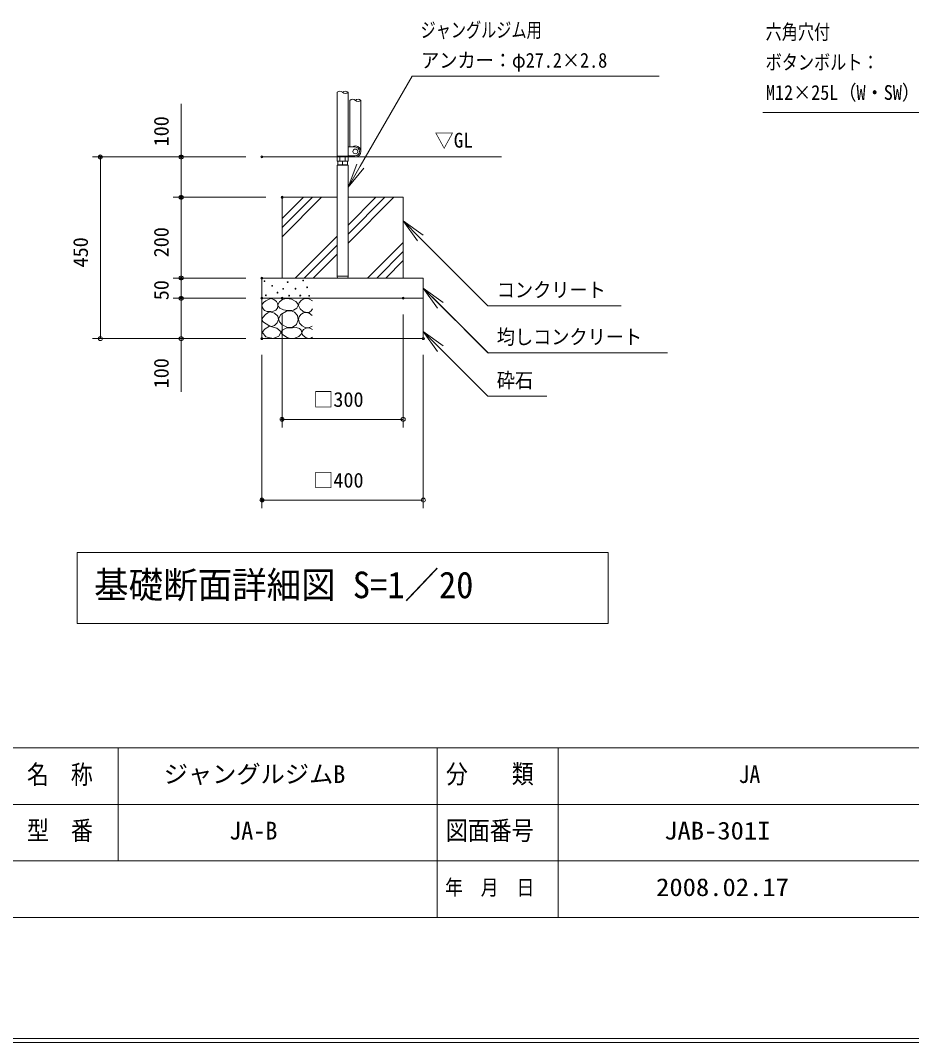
# Model space of a CAD drawing. Units: millimetres, scale not verified, with parts at other scales. Extents: x 0 to 420, y 0 to 297.
# Drawn here: x 216.1 to 326.5, y -0.2 to 126.3 of the extents above; entities that cross this region are included whole.
import ezdxf
from ezdxf.enums import TextEntityAlignment as Align

# ---------------------------------------------------------------- set-up
doc = ezdxf.new("R2010")
doc.units = ezdxf.units.MM
doc.header["$LTSCALE"] = 0.5
doc.header["$PDMODE"] = 32
doc.header["$PDSIZE"] = 0.25
for name, color, linetype, lineweight in [('DEFPOINTS_3', 7, 'Continuous', 0), ('LY_2', 7, 'Continuous', 0), ('LY_5', 7, 'Continuous', 0), ('LY_6', 7, 'Continuous', 0)]:
    doc.layers.add(name, color=color, linetype=linetype, lineweight=lineweight)
doc.layers.add('LY_4', color=7, linetype='Continuous')
doc.styles.add('ＭＳ ゴシック', font='')
doc.styles.get('ＭＳ ゴシック').set_extended_font_data('MS Gothic')

# ---------------------------------------------------------------- blocks, each defined once
blk = doc.blocks.new('-001-MS_2')
at = {"color": 7, "linetype": 'Continuous', "lineweight": 0}
for p, q in [((3.92, 89.34), (0.27, 83.88)), ((0.27, 83.88), (1.28, 76.29)), ((1.28, 76.29), (6.29, 69.94)), ((9.77, 93.38), (3.92, 89.34)), ((15.99, 96.86), (9.77, 93.38)), ((22.45, 99.4), (15.99, 96.86)), ((29.91, 96.94), (22.45, 99.4)), ((36.07, 92.11), (29.91, 96.94)), ((39.03, 87.18), (36.07, 92.11)), ((38.56, 75.54), (39.88, 81.98)), ((39.88, 81.98), (39.03, 87.18)), ((43.36, 91), (39.71, 84.09)), ((39.71, 84.09), (40.58, 80.12)), ((40.58, 80.12), (44.3, 75.71)), ((51.33, 96.79), (43.36, 91)), ((56.97, 98.88), (51.33, 96.79)), ((61.87, 99.49), (56.97, 98.88)), ((73.64, 97.86), (61.87, 99.49)), ((84.31, 91.65), (73.64, 97.86)), ((89.01, 86.31), (84.31, 91.65)), ((86.23, 75.46), (89.98, 81.65)), ((89.98, 81.65), (89.01, 86.31)), ((92.65, 88.94), (90.78, 82.21)), ((90.78, 82.21), (94.45, 73.44)), ((97.12, 94.25), (92.65, 88.94)), ((102.27, 97.95), (97.12, 94.25)), ((107.89, 99.64), (102.27, 97.95)), ((116.57, 98.15), (107.89, 99.64)), ((125, 93.3), (116.57, 98.15)), ((2.69, 52.66), (0.27, 45.85)), ((9.14, 59.48), (2.69, 52.66)), ((6.29, 69.94), (13.15, 67.35)), ((14.58, 63.66), (9.14, 59.48)), ((13.15, 67.35), (20.86, 67.08)), ((19.91, 66.45), (14.58, 63.66)), ((31.08, 63.24), (19.91, 66.45)), ((20.86, 67.08), (28.48, 67.69)), ((28.48, 67.69), (34.81, 70.25)), ((39.24, 55.99), (31.08, 63.24)), ((34.81, 70.25), (38.56, 75.54)), ((40.76, 47.48), (39.24, 55.99)), ((47.31, 59.54), (41.33, 48.68)), ((44.3, 75.71), (53.79, 70.93)), ((61.06, 67.6), (47.31, 59.54)), ((53.79, 70.93), (63.76, 69.49)), ((72.24, 68.87), (61.06, 67.6)), ((63.76, 69.49), (71.12, 69.32)), ((71.12, 69.32), (78.63, 70.84)), ((81.06, 65.44), (72.24, 68.87)), ((78.63, 70.84), (86.23, 75.46)), ((87.97, 57.29), (81.06, 65.44)), ((90.25, 46.52), (87.97, 57.29)), ((92.41, 54.25), (90.78, 47.04)), ((96.8, 60.03), (92.41, 54.25)), ((94.45, 73.44), (102.5, 67)), ((102.77, 63.87), (96.8, 60.03)), ((102.5, 67), (110.8, 64.62)), ((109.47, 65.1), (102.77, 63.87)), ((117.54, 62.64), (109.47, 65.1)), ((110.8, 64.62), (118.03, 65.73)), ((124.68, 57.18), (117.54, 62.64)), ((118.03, 65.73), (122.08, 69.11)), ((122.08, 69.11), (125, 73.65)), ((0.27, 45.85), (3.9, 41.03)), ((3.9, 41.03), (10.41, 36.67)), ((19.09, 30.52), (7.78, 24.5)), ((10.41, 36.67), (17.05, 32.38)), ((17.05, 32.38), (23.72, 30.33)), ((36.88, 25.89), (19.09, 30.52)), ((23.72, 30.33), (31.36, 32.78)), ((31.36, 32.78), (37.66, 39.2)), ((47.66, 16.78), (36.88, 25.89)), ((37.66, 39.2), (40.76, 47.48)), ((41.33, 48.68), (43.97, 41.48)), ((43.97, 41.48), (49.17, 35.16)), ((49.17, 35.16), (61.76, 28.31)), ((60.52, 25.56), (51.59, 21.5)), ((68.66, 27), (60.52, 25.56)), ((61.76, 28.31), (75.12, 27.32)), ((76.2, 26.37), (68.66, 27)), ((75.12, 27.32), (85.4, 34.78)), ((85.1, 27.83), (76.2, 26.37)), ((93.5, 25.29), (85.1, 27.83)), ((85.4, 34.78), (90.25, 46.52)), ((90.78, 47.04), (93.44, 38.43)), ((93.44, 38.43), (99.65, 31.51)), ((99.65, 31.51), (107.29, 27.64)), ((111.69, 26.76), (102.98, 22.43)), ((107.29, 27.64), (114.86, 26.76)), ((118.98, 25.96), (111.69, 26.76)), ((114.86, 26.76), (120.01, 28.2)), ((125, 22.64), (118.98, 25.96)), ((120.01, 28.2), (124.68, 30.88)), ((7.78, 24.5), (0.96, 15.68)), ((0.96, 15.68), (9.45, 4.41)), ((9.45, 4.41), (27.89, 0.3)), ((27.89, 0.3), (42.24, 6.41)), ((42.24, 6.41), (47.66, 16.78)), ((51.59, 21.5), (47.28, 16.1)), ((47.28, 16.1), (49.96, 11.42)), ((49.96, 11.42), (55.93, 6.91)), ((55.93, 6.91), (62.4, 3.07)), ((62.4, 3.07), (69.71, 0.69)), ((69.71, 0.69), (81.56, 0.93)), ((81.56, 0.93), (91.88, 5.02)), ((91.88, 5.02), (96.58, 9.83)), ((97.57, 20.71), (93.5, 25.29)), ((96.58, 9.83), (98.63, 15.56)), ((98.63, 15.56), (97.57, 20.71)), ((102.98, 22.43), (98.7, 15.67)), ((98.7, 15.67), (99.31, 12)), ((99.31, 12), (102.19, 7.75)), ((102.19, 7.75), (109.35, 2.28)), ((109.35, 2.28), (116.76, 0.46)), ((116.76, 0.46), (121.06, 1.51)), ((121.06, 1.51), (125, 3.63))]:
    blk.add_line(p, q, dxfattribs=at)
for centre in [(6.61, 142.18), (25.62, 130.77), (63.96, 139.96), (102.42, 144.09), (112.42, 127.06), (9.77, 107.32), (38.61, 113.98), (52.55, 123.48), (67.44, 106.37), (83.5, 123.55), (95.12, 106.52), (117.28, 105.98)]:
    blk.add_circle(centre, 1, dxfattribs=at)
blk = doc.blocks.new('-012-_DOTBLANK')
at = {"color": 7, "linetype": 'Continuous', "lineweight": 0}
blk.add_line((-0.5, 0), (-1, 0), dxfattribs=at)
blk.add_circle((0, 0), 0.5, dxfattribs=at)
blk = doc.blocks.new('-002-_U2')
at = {"color": 7, "linetype": 'Continuous', "lineweight": 0}
for p, q in [((-1, 0.1667), (0, 0)), ((0, 0), (-1, 0)), ((-1, -0.1667), (0, 0))]:
    blk.add_line(p, q, dxfattribs=at)

msp = doc.modelspace()

# ---------------------------------------------------------------- linework, layer by layer
at = {"layer": 'DEFPOINTS_3'}
msp.add_line((0.25, 0.2414), (420.25, 0.2414), dxfattribs=at)
at = {"layer": 'LY_2'}
for p, q in [((17.75, 36.2414), (402.75, 36.2414)), ((228.25, 36.2414), (228.25, 22.2414)), ((267.75, 36.2414), (267.75, 15.2414)), ((282.75, 36.2414), (282.75, 15.2414)), ((215.25, 29.2414), (332.75, 29.2414)), ((160.25, 22.2414), (402.75, 22.2414)), ((17.75, 15.2414), (402.75, 15.2414))]:
    msp.add_line(p, q, dxfattribs=at)
at = {"layer": 'LY_5'}
for p, q in [((255.376, 109.5222), (255.376, 117.4272)), ((256.736, 109.5222), (256.736, 117.4272)), ((256.956, 110.6572), (256.956, 116.4272)), ((258.316, 110.1072), (258.316, 116.4272)), ((256.736, 110.6572), (257.586, 110.6572)), ((256.736, 110.6572), (256.736, 109.5572)), ((246.056, 109.4272), (275.7382, 109.4272)), ((256.736, 109.5222), (255.376, 109.5222)), ((255.3872, 108.9212), (255.3872, 109.5222)), ((255.4768, 108.8972), (255.3872, 108.9212)), ((255.456, 108.9172), (256.656, 108.9172)), ((255.456, 108.9172), (255.456, 108.4422)), ((255.4768, 108.8972), (256.6351, 108.8972)), ((255.632, 108.8972), (255.7216, 108.9212)), ((255.7216, 108.9212), (255.7216, 109.5222)), ((255.8112, 108.8972), (255.7216, 108.9212)), ((256.056, 108.9172), (256.056, 108.4852)), ((256.3007, 108.8972), (256.3903, 108.9212)), ((256.3903, 108.9212), (256.3903, 109.5222)), ((256.4799, 108.8972), (256.3903, 108.9212)), ((256.6351, 108.8972), (256.7247, 108.9212)), ((256.656, 108.9172), (256.656, 108.4422)), ((256.7247, 108.9212), (256.7247, 109.5222)), ((256.736, 109.5572), (257.586, 109.5572)), ((256.736, 108.4172), (255.376, 108.4172)), ((255.376, 108.4172), (255.376, 94.6772)), ((255.456, 108.4422), (255.481, 108.4172)), ((255.481, 108.4172), (256.631, 108.4172)), ((256.656, 108.4422), (256.631, 108.4172)), ((256.736, 108.4172), (256.736, 94.6772)), ((248.556, 104.4272), (255.376, 104.4272)), ((248.556, 104.4272), (248.556, 94.4272)), ((248.556, 99.5457), (253.4375, 104.4272)), ((248.556, 100.6682), (252.3149, 104.4272)), ((248.556, 101.7908), (251.1924, 104.4272)), ((256.736, 104.4272), (263.556, 104.4272)), ((256.736, 98.7454), (262.4177, 104.4272)), ((256.736, 99.868), (261.2952, 104.4272)), ((256.736, 100.9905), (260.1726, 104.4272)), ((263.556, 104.4272), (263.556, 94.4272)), ((250.1726, 94.4272), (255.376, 99.6305)), ((259.1529, 94.4272), (263.556, 98.8303)), ((251.2952, 94.4272), (255.376, 98.508)), ((260.2754, 94.4272), (263.556, 97.7077)), ((252.4177, 94.4272), (255.376, 97.3854)), ((261.398, 94.4272), (263.556, 96.5852)), ((246.056, 94.4272), (266.056, 94.4272)), ((246.056, 94.4272), (246.056, 86.9272)), ((255.376, 94.6772), (256.736, 94.6772)), ((266.056, 94.4272), (266.056, 86.9272)), ((246.056, 91.9272), (266.056, 91.9272)), ((246.056, 86.9272), (266.056, 86.9272)), ((1.252, -0.2414), (419.248, -0.2414))]:
    msp.add_line(p, q, dxfattribs=at)
at = {"layer": 'LY_5', "color": 2, "lineweight": 18}
for p, q in [((256.736, 94.6772), (255.376, 94.6772)), ((255.376, 94.6772), (255.376, 94.5772)), ((256.586, 94.4272), (255.526, 94.4272)), ((256.736, 94.6772), (256.736, 94.5772))]:
    msp.add_line(p, q, dxfattribs=at)
at = {"layer": 'LY_5', "lineweight": 18}
for p, q in [((266.056, 93.1772), (274.117, 85.1162)), ((288.956, 60.4404), (223.156, 60.4404)), ((223.156, 60.4404), (223.156, 51.6404)), ((288.956, 51.6404), (288.956, 60.4404)), ((223.156, 51.6404), (288.956, 51.6404))]:
    msp.add_line(p, q, dxfattribs=at)
at = {"layer": 'LY_5'}
msp.add_circle((257.636, 110.1072), 0.3, dxfattribs=at)
for centre, radius, start, end in [((257.636, 110.1072), 0.68, 233.98172, 126.01943), ((257.586, 110.1072), 0.55, 270, 90), ((255.756, 109.2981), 0.8665, 249.74443, 290.25541), ((256.356, 109.2981), 0.8665, 249.74443, 290.25541)]:
    msp.add_arc(centre, radius, start, end, dxfattribs=at)
at = {"layer": 'LY_5', "color": 2, "lineweight": 18}
for centre, start, end in [((255.526, 94.5772), 180, 270), ((256.586, 94.5772), 270, 0)]:
    msp.add_arc(centre, 0.15, start, end, dxfattribs=at)
at = {"layer": 'LY_6'}
for p, q in [((258.236, 108.2681), (264.6787, 119.4272)), ((264.6787, 119.4272), (265.6787, 119.4272)), ((265.6787, 119.4272), (295.2681, 119.4272)), ((236.056, 109.4272), (236.056, 116.0129)), ((308.1065, 114.9309), (337.028, 114.9309)), ((244.056, 109.4272), (225.056, 109.4272)), ((226.056, 86.9272), (226.056, 109.4272)), ((244.056, 109.4272), (235.056, 109.4272)), ((236.056, 104.4272), (236.056, 109.4272)), ((246.556, 104.4272), (235.056, 104.4272)), ((246.556, 104.4272), (235.056, 104.4272)), ((236.056, 94.4272), (236.056, 104.4272)), ((265.6773, 99.3763), (274.056, 90.9976)), ((236.056, 94.4272), (236.056, 97.4272)), ((244.056, 94.4272), (235.056, 94.4272)), ((244.056, 94.4272), (235.056, 94.4272)), ((236.056, 91.9272), (236.056, 94.4272)), ((244.056, 91.9272), (235.056, 91.9272)), ((244.056, 91.9272), (235.056, 91.9272)), ((236.056, 86.9272), (236.056, 91.9272)), ((236.056, 91.9272), (236.056, 88.9272)), ((248.556, 89.9272), (248.556, 75.9272)), ((263.556, 89.9272), (263.556, 75.9272)), ((268.1773, 91.0559), (274.056, 85.1772)), ((274.056, 90.9976), (275.056, 90.9976)), ((275.056, 90.9976), (290.582, 90.9976)), ((244.056, 86.9272), (225.056, 86.9272)), ((244.056, 86.9272), (235.056, 86.9272)), ((236.056, 80.3415), (236.056, 86.9272)), ((246.056, 84.9272), (246.056, 65.9272)), ((266.056, 84.9272), (266.056, 65.9272)), ((268.1773, 85.6763), (274.056, 79.7976)), ((274.056, 85.1772), (275.056, 85.1772)), ((275.056, 85.1772), (296.306, 85.1772)), ((274.056, 79.7976), (275.056, 79.7976)), ((275.056, 79.7976), (281.3412, 79.7976)), ((263.556, 76.9272), (248.556, 76.9272)), ((266.056, 66.9272), (246.056, 66.9272))]:
    msp.add_line(p, q, dxfattribs=at)
at = {"layer": 'LY_6', "color": 2, "lineweight": 18}
for centre, start, end in [((255.716, 117.0843), 45.23973, 134.76027), ((256.396, 117.0843), 45.23973, 134.76027), ((256.396, 117.7701), 225.23973, 314.76027), ((257.296, 116.0843), 45.23973, 134.76027), ((257.976, 116.0843), 45.23973, 134.76027), ((257.976, 116.7701), 225.23973, 314.76027)]:
    msp.add_arc(centre, 0.4829, start, end, dxfattribs=at)
at = {"layer": 'LY_6'}
for p in [(226.056, 109.4272), (236.056, 109.4272), (246.056, 109.4272), (246.056, 109.4272), (236.056, 104.4272), (248.556, 104.4272), (248.556, 104.4272), (236.056, 94.4272), (246.056, 94.4272), (246.056, 94.4272), (236.056, 91.9272), (246.056, 91.9272), (246.056, 91.9272), (248.556, 91.9272), (263.556, 91.9272), (246.056, 86.9272), (246.056, 86.9272), (246.056, 86.9272), (266.056, 86.9272), (248.556, 76.9272), (246.056, 66.9272)]:
    msp.add_point(p, dxfattribs=at)

# ---------------------------------------------------------------- block references
at = {"layer": 'LY_5', "xscale": 0.05, "yscale": 0.05}
msp.add_blockref('-001-MS_2', (246.056, 86.9272), dxfattribs=at)
at = {"layer": 'LY_6'}
for name, p, xscale, yscale, rotation in [('-012-_DOTBLANK', (226.056, 109.4272), 0.5, 0.5, 90), ('-012-_DOTBLANK', (236.056, 109.4272), 0.5, 0.5, 90), ('-002-_U2', (256.736, 105.67), 3, 3, 240), ('-012-_DOTBLANK', (236.056, 104.4272), 0.5, 0.5, 270), ('-012-_DOTBLANK', (236.056, 104.4272), 0.5, 0.5, 90), ('-002-_U2', (263.556, 101.4976), 3, 3, 135), ('-012-_DOTBLANK', (236.056, 94.4272), 0.5, 0.5, 270), ('-012-_DOTBLANK', (236.056, 94.4272), 0.5, 0.5, 270), ('-002-_U2', (266.056, 93.1772), 3, 3, 135), ('-012-_DOTBLANK', (236.056, 91.9272), 0.5, 0.5, 90), ('-012-_DOTBLANK', (236.056, 91.9272), 0.5, 0.5, 90), ('-012-_DOTBLANK', (226.056, 86.9272), 0.5, 0.5, 270), ('-012-_DOTBLANK', (236.056, 86.9272), 0.5, 0.5, 270), ('-002-_U2', (266.056, 87.7976), 3, 3, 135), ('-012-_DOTBLANK', (248.556, 76.9272), 0.5, 0.5, 180), ('-012-_DOTBLANK', (246.056, 66.9272), 0.5, 0.5, 180)]:
    msp.add_blockref(name, p, dxfattribs=dict(at, xscale=xscale, yscale=yscale, rotation=rotation))
at = {"layer": 'LY_6', "xscale": 0.5, "yscale": 0.5}
for p in [(263.556, 76.9272), (266.056, 66.9272)]:
    msp.add_blockref('-012-_DOTBLANK', p, dxfattribs=at)

# ---------------------------------------------------------------- texts
at = {"layer": 'LY_2', "style": 'ＭＳ ゴシック', "width": 0.85}
for s, height, p in [('名\u3000称', 2.346, (216.95, 31.0775)), ('分\u3000\u3000類', 2.346, (268.85, 31.1414)), ('型\u3000番', 2.346, (216.95, 24.1414)), ('図面番号', 2.346, (268.85, 24.1414)), ('年\u3000月\u3000日', 1.906, (268.75, 17.4414))]:
    msp.add_text(s, height=height, dxfattribs=at).set_placement(p, align=Align.BOTTOM_LEFT)
at = {"layer": 'LY_4', "style": 'ＭＳ ゴシック'}
for s, p in [('ジャングルジムB', (233.9, 31.2414)), ('JA-B', (242, 24.2414))]:
    msp.add_text(s, height=2.199, dxfattribs=at).set_placement(p, align=Align.BOTTOM_LEFT)
for s, width, p in [('JA', 0.9, (305.1071, 31.2414)), ('JAB-301I', 1.1, (295.8929, 24.2414)), ('2008.02.17', 1.1, (294.8929, 17.2414))]:
    msp.add_text(s, height=2.199, dxfattribs=dict(at, width=width)).set_placement(p, align=Align.BOTTOM_LEFT)
at = {"layer": 'LY_5', "style": 'ＭＳ ゴシック', "width": 0.95}
msp.add_text('基礎断面詳細図 S=1／20', height=3.299, dxfattribs=at).set_placement((225.2702, 53.7904), align=Align.BOTTOM_LEFT)
at = {"layer": 'LY_6', "style": 'ＭＳ ゴシック'}
for s, width, p in [('ジャングルジム用', 0.75, (265.7174, 123.6772)), ('六角穴付', 0.8, (308.4574, 123.4377)), ('アンカー：φ27.2×2.8', 0.9, (265.7799, 119.9272)), ('ボタンボルト：', 0.8, (308.4574, 119.6877)), ('M12×25L（W・SW）', 0.9, (308.4919, 115.9377)), ('▽GL', 0.95, (267.4486, 110.0272)), ('コンクリート', 0.9, (275.156, 91.4976)), ('均しコンクリート', 0.9, (275.156, 85.6772)), ('砕石', 0.9, (275.156, 80.2976))]:
    msp.add_text(s, height=1.833, dxfattribs=dict(at, width=width)).set_placement(p, align=Align.BOTTOM_LEFT)
for s, p in [('100', (235.056, 110.7283)), ('200', (235.056, 96.9902)), ('450', (225.056, 95.7402)), ('50', (235.056, 91.6799)), ('100', (235.056, 80.7711))]:
    msp.add_text(s, height=1.833, rotation=90, dxfattribs=at).set_placement(p, align=Align.BOTTOM_LEFT)
for s, p in [('□300', (252.4103, 77.9272)), ('□400', (252.4103, 67.9272))]:
    msp.add_text(s, height=1.833, dxfattribs=at).set_placement(p, align=Align.BOTTOM_LEFT)

doc.saveas('drawing.dxf')
